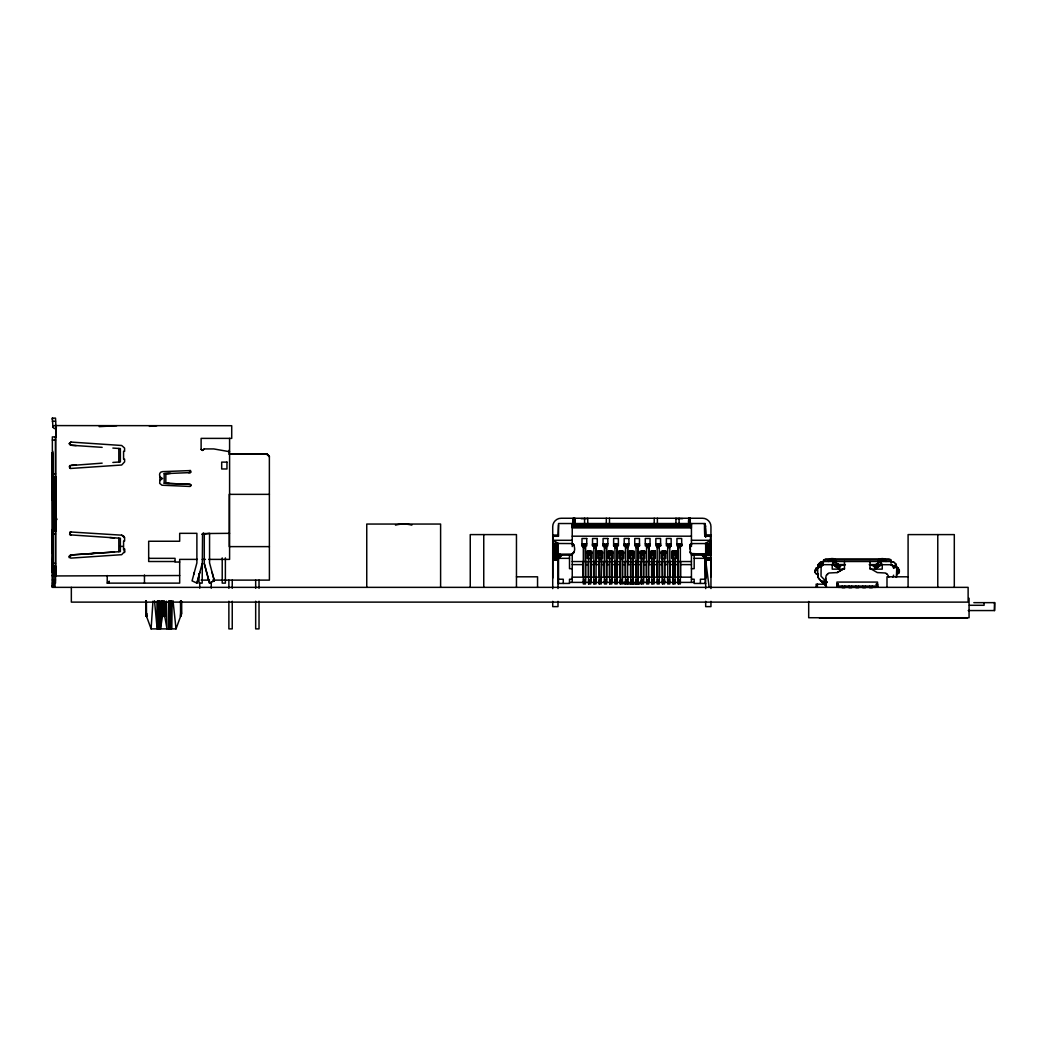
<?xml version="1.0" encoding="UTF-8"?>
<svg xmlns="http://www.w3.org/2000/svg" width="1047" height="1047" viewBox="0 0 1047 1047"><rect width="100%" height="100%" fill="white"/><g stroke="black" fill="none" stroke-linecap="round" stroke-linejoin="round"><path stroke-width="1.5" d="M52.35 584.972L52.35 587.354L968.122 587.354L968.122 602.117L71.34 602.117L71.34 587.354M52.35 419.52L52.35 418.119L55.517 418.119L56.054 428.89M159.955 601.161L160.492 628.881L162.625 615.23L162.638 601.214M162.952 601.632L162.324 616.447L164.772 616.212L165.557 602.247M145.808 614.314L145.782 601.148L145.769 614.209L146.58 616.447L146.567 613.32L146.58 616.447L145.808 614.34L145.742 601.148L145.769 614.209L151.095 628.881L176.027 628.881L181.353 614.236L181.367 601.174L180.542 616.447L180.542 600.782M552.724 578.088L552.724 560.446M705.678 537.268C706.424 527.583 703.571 512.729 704.775 536.182M705.678 578.088L705.678 558.208L710.952 558.208M710.533 555.473L710.429 540.291L691.439 540.291M710.952 576.818L710.952 559.386M164.052 601.554L164.039 614.406L164.798 616.447L162.599 615.243L162.455 601.214M181.353 614.236L181.367 601.148L181.38 614.17L181.327 602.13L180.621 616.212M145.769 602.09L145.926 614.681M162.782 601.632L162.939 614.576L163.28 601.475M181.301 614.406L181.144 602.13L181.314 614.314M573.965 523.526L574.41 518.252L575.366 523.526M164.706 601.384L164.628 615.623L167.01 628.881L166.381 601.161M180.895 615.518L180.686 601.03M53.253 499.995L52.35 499.995L52.795 451.336M181.262 602.274L181.17 614.72L181.17 602.274M163.594 601.436L163.489 614.144L162.35 616.212L164.693 615.819L162.468 615.649M599.146 554.413L601.253 554.413L601.502 561.545L601.253 580.601L599.146 580.601M609.694 580.601L611.801 580.601L612.05 561.545L611.801 554.413L609.694 554.413M622.35 551.167L622.35 580.601L620.243 580.601M641.34 580.601L643.46 580.601L643.46 551.167M666.389 543.773L667.698 543.773L667.698 580.391M678.129 561.545L678.247 543.773M146.227 615.518L146.07 607.011M146.03 614.969L146.214 600.821M171.891 601.161L171.525 628.881L171.525 601.161M688.625 523.526L689.266 518.252L688.926 523.526L688.782 518.252L688.429 522.204M55.936 436.9L56.054 429.924M145.873 614.51L146.056 602.169M164.235 601.554L164.497 615.23L163.489 614.144L163.397 601.436M574.371 523.526L574.45 518.252L574.476 523.526M690.13 523.526L690.339 518.252M160.492 628.881L161.002 601.161M662.319 560.21L662.424 554.897L664.531 554.897M672.841 561.545L672.972 554.897L675.079 554.897M825.586 584.187L826.004 576.151A6.897 6.897 0 0 1 826.894 574.685M689.266 518.252L689.449 523.526L689.881 518.252L689.711 523.526L689.62 518.252L689.816 523.526L691.439 523.919L572.238 523.919L573.821 523.526L574.057 518.252L573.416 523.526M69.848 465.601L70.018 468.231C71.981 469.174 67.833 467.289 69.848 465.601L102.148 463.154M664.531 580.601L662.424 580.601L662.424 551.167M672.724 577.159L672.972 551.167M585.43 580.391L585.43 547.241L583.323 547.241M593.871 583.781L595.979 583.977L596.109 562.645L595.979 547.241L593.871 547.241M606.527 580.391L606.527 543.773L607.836 543.773M617.076 580.391L617.076 543.773L618.384 543.773M627.624 580.391L627.624 547.241L625.517 547.241M638.173 580.391L638.173 547.241L636.066 547.241M648.734 580.391L648.734 547.241L646.614 547.241M52.35 499.995L52.873 487.051M611.801 551.167L612.05 577.159L611.801 580.117L609.694 580.117M643.578 577.159L643.46 580.117L641.34 580.117M583.323 543.773L583.323 583.977L585.43 583.977L585.548 577.159M596.109 577.159L595.979 580.012L593.871 580.012M603.085 543.773L604.42 543.773L604.42 583.977L606.527 583.977L606.658 577.159M613.634 543.773L614.969 543.773L614.969 583.977L617.076 583.977L617.207 577.159M627.624 583.977L627.755 577.159M638.173 583.977L638.304 577.159M645.292 543.773L646.614 543.773L646.614 583.977L648.734 583.977L648.852 577.159M69.233 557.698L69.298 556.467L71.34 554.923L114.437 552.005M690.209 518.252L689.934 523.526L689.881 518.252M124.619 551.52L121.674 554.688L70.751 558.13L69.259 556.795L70.686 554.962L120.379 551.612L120.379 538.25L70.686 534.899L69.848 534.572L70.018 531.941L121.674 535.174L123.755 536.156M677.998 577.159L678.247 547.241L680.354 547.241M151.095 628.881L152.967 601.161M823.479 560.551L825.586 558.902L888.89 558.902L890.644 559.648L890.997 561.506L894.203 562.475A5.457 5.457 0 0 1 895.813 564.071L896.795 567.304L896.35 577.394M552.724 559.386L557.999 559.438L552.724 559.373L557.999 559.268L558.417 553.876M710.848 554.164L710.952 552.829M896.795 575.169L896.468 577.093M553.248 543.458L572.238 543.563C575.457 545.448 575.693 553.13 571.714 554.112L552.724 554.216M585.679 561.545L585.679 577.159M596.227 561.545L596.227 564.608L598.871 564.608M609.419 564.608L606.776 564.608L606.776 561.545L606.776 577.159M619.968 564.608L617.337 564.608L617.337 561.545L617.337 577.159M627.886 561.545L627.886 564.608L630.516 564.608M638.434 561.545L638.434 577.159M648.983 561.545L648.983 564.608L651.614 564.608M700.404 583.441L700.404 579.227L705.154 579.227L705.678 577.735L705.154 558.339L703.571 556.755L703.571 554.112L690.483 553.483L689.986 544.977L691.439 543.563L710.939 543.563L710.952 541.6M836.815 564.673L845.413 564.686L823.204 564.673L821.136 566.061L821.031 576.19L826.908 582.341M573.376 553.3L573.821 552.005M893.628 575.169L892.855 577.028M553.248 541.247L552.934 554.112M108.836 583.127L109.163 581.124L109.163 583.127M553.248 541.561L552.934 543.563L553.248 540.291L572.238 540.291M689.855 545.67L690.104 544.662A2.264 2.264 0 0 1 690.968 543.799L691.962 543.563L689.855 545.67L690.483 549.806M52.35 575.601L53.384 573.403L56.054 572.369M817.668 567.827C815.273 567.173 813.925 573.808 816.739 574.162M893.575 568.403C895.08 566.427 889.937 563.652 892.45 565.105M52.808 553.025L52.35 572.617L52.808 529.468M705.665 553.313L703.924 555.656M691.714 554.099L691.439 555.146L701.987 555.146L705.154 558.339L694.174 558.339M199.807 572.369L196.915 583.127L192.059 580.849L196.888 562.88L196.888 533.329L179.678 533.329L179.678 541.247L148.674 541.247L148.674 561.506L175.058 561.506M196.915 583.127L202.176 563.548M193.852 574.162L194.336 572.369M818.309 567.919L816.424 567.854L815.155 572.447M52.35 583.127L55.517 583.127L55.583 572.369L56.054 575.536L52.35 575.955L179.678 575.536M893.51 567.683L890.997 563.757M890.997 561.506L823.479 561.506L820.246 562.475A5.444 5.444 0 0 0 818.649 564.071L817.694 566.741L817.72 575.994M52.52 571.44L52.808 570.72M833.072 564.713L839.851 565.537L834.616 561.886L840.715 566.139L838.896 568.717L833.347 564.857L834.616 561.886L833.412 561.506L832.234 564.713L832.234 569.136L843.097 569.136L844.471 568.364L837.142 572.578L829.145 572.997A6.897 6.897 0 0 0 827.693 573.887M55.517 575.955L53.384 573.403L55.164 574.829M162.599 615.243L163.829 614.236M199.009 573.664L199.009 583.127L202.176 583.127L202.555 533.564L229.594 533.329M159.929 480.416L159.668 483.348L161.958 485.219L189.978 486.449L191.051 485.114L190.083 484.342L164.183 483.243L164.183 473.676L190.161 472.59L191.012 471.883L190.475 470.574L162.455 471.634C158.346 471.844 158.764 477.903 162.599 478.466L159.929 480.416L159.929 476.503M557.999 559.268L561.689 555.146L572.238 555.146L572.238 554.033M558.522 524.94L557.999 536.103L552.724 536.103M705.442 525.463L704.356 524.089M585.43 546.626L583.323 546.626M838.032 568.128L838.778 567.055L834.001 565.315M833.347 564.857L836.304 566.898L838.124 564.307M572.107 554.072L573.782 552.345M70.751 468.454L121.674 465.012L124.619 461.845L124.619 459.201L123.572 459.201L123.572 451.296L124.619 451.296L124.567 448.064L121.674 445.485L70.921 442.07L69.233 443.849L70.686 445.211L102.148 447.344M569.503 558.339L558.522 558.339L561.689 555.146M55.687 575.693L53.161 573.677M820.835 567.029L817.668 567.304C820.665 568.259 825.141 564.542 822.34 561.611L823.204 564.673M69.848 556.337L71.34 554.923L70.686 556.022M229.594 451.715L213.771 448.927L204.283 448.927L202.699 450.367L201.116 449.412L201.116 438.379L231.714 438.379L231.714 425.723L55.622 425.592L56.054 436.9L52.35 436.9L52.455 587.354L52.559 452.828M204.283 448.927L202.608 450.432L201.116 449.412M69.233 443.522L70.921 442.07M202.215 534.075L203.628 533.394L204.283 534.389L204.283 563.548L209.518 583.127L214.36 580.849L209.557 562.88L209.557 533.329L202.176 534.389M573.193 553.483L572.552 553.928M55.936 425.723L55.936 428.89L56.054 425.723C58.017 432.018 48.987 426.535 55.517 425.291M870.005 561.506L870.005 569.136L882.241 569.136L882.241 564.673L880.409 561.585L873.735 566.139L875.554 568.717L881.378 564.713L891.507 564.713M69.364 555.892L70.686 554.962M875.554 568.717L881.103 564.857L879.833 561.886L874.598 565.537L881.103 564.857L870.005 564.713L877.451 567.409M96.389 552.855L91.115 553.784M705.154 543.563L710.429 540.291L710.337 554.112M837.142 572.578L843.097 569.136M816.424 567.854L815.142 572.055L815.142 569.948L817.17 569.725M893.313 566.061L896.35 565.066A6.897 6.897 0 0 0 895.473 563.613M188.46 472.668L190.567 472.433M163.083 601.475L163.227 614.249L164.628 615.623L162.455 615.793L164.772 616.212M893.17 565.825L896.35 565.066M190.083 472.59L190.083 470.469M203.118 533.329L203.628 533.394M572.107 543.589C577.708 548.262 568.717 541.705 573.193 544.178M705.678 536.457L705.154 523.526L558.522 523.526L558.522 536.286L553.248 536.286L553.117 554.112M190.397 486.384L191.064 485.219L190.083 484.342L164.183 483.243L169.405 483.452M557.999 556.755L552.724 557.004L557.999 557.266L552.724 558.208L557.999 558.208M890.591 564.726L890.958 564.883M70.921 531.745L69.612 534.363L70.686 534.899M893.615 567.029L896.756 566.741L893.51 566.519L896.795 567.304L893.693 567.827M149.42 426.351L156.801 425.723M71.34 465.248L76.156 464.92M112.867 462.434L120.379 461.923L120.379 448.574L112.867 448.064M169.405 473.466L164.183 473.676L170.792 473.401M678.521 545.474L681.689 545.291M678.521 545.736L681.689 545.566L678.521 545.566M673.247 552.24L676.414 551.73M99.19 426.639L116.714 425.723M826.593 586.359L823.426 583.336L826.279 583.205M552.724 557.514L557.999 557.266M705.678 557.972L710.952 557.75M163.293 614.236L164.078 614.445L163.856 601.554M608.359 551.73L611.527 551.35L608.359 551.167L608.359 558.548L613.11 558.548L613.11 551.167L608.359 551.167M618.908 551.73L622.075 551.35L618.908 551.167L618.908 558.548L623.659 558.548L623.659 551.167L618.908 551.167M629.469 551.73L632.624 551.35L629.469 551.167L629.469 558.548L634.207 558.548L634.207 551.167L629.469 551.167M587.262 551.442L590.429 551.35L587.262 551.167L587.262 558.548L592.013 558.548L592.013 551.167L587.262 551.167M597.811 551.442L600.978 551.35L597.811 551.167L597.811 558.548L602.562 558.548L602.562 551.167L597.811 551.167M641.602 551.389L644.769 551.311L641.602 551.206M652.15 551.389L655.317 551.311L652.15 551.206M662.699 551.389L665.866 551.311L662.699 551.206M644.769 551.612L641.824 552.162L644.769 552.319M655.317 551.612L652.373 552.162L655.317 552.319M665.866 551.612L662.921 552.162L665.866 552.319M836.828 587.354L836.749 584.187L838.346 584.121L838.346 586.084L876.117 586.084L876.575 584.174M162.429 615.819L164.667 615.793M822.275 582.184L826.724 582.158L825.062 580.47M830.022 559.896L823.623 559.923L823.492 562.2M834.825 559.87L879.624 559.87M52.35 421.287L55.517 421.287M52.35 440.067L55.517 440.067M229.214 450.158L229.214 454.162L266.736 454.162L269.367 456.322L269.406 580.117L212.698 580.117M229.214 454.162L266.985 454.189L269.406 456.845M52.35 473.833L55.517 473.833M52.35 477L56.054 477M269.406 494.354L229.214 494.354L229.214 546.626L269.406 546.626M581.085 518.671L587.642 518.671M676.035 518.671L682.592 518.671M572.238 524.39L691.439 524.39M572.238 524.887L691.439 524.887M572.238 525.463L691.439 525.463M572.238 526.052L691.439 526.052M572.238 526.667L691.439 526.667M572.238 527.282L691.439 527.282M572.238 527.871L691.439 527.871M52.35 530.803L56.054 530.803L56.054 512.86M52.35 533.97L55.517 533.97M552.724 535.122L557.999 535.122M705.678 535.122L710.952 535.122M705.678 535.527L710.952 535.527M552.724 535.698L557.999 535.698M705.678 535.776L710.952 535.776M552.724 535.933L557.999 535.933M705.678 535.985L710.952 535.985M572.238 536.182L691.439 536.182M705.154 536.286L710.429 536.286L710.56 554.112M581.988 543.773L586.739 543.773M592.537 543.773L597.287 543.773M624.195 543.773L625.517 543.773L625.517 583.977M628.933 543.773L627.624 543.773L627.755 561.545M634.744 543.773L636.066 543.773L636.066 583.977M639.481 543.773L638.173 543.773L638.304 561.545M650.043 543.773L648.734 543.773L648.852 561.545M655.841 543.773L657.176 543.773L657.176 583.977L659.257 583.977L659.257 543.773L660.592 543.773M671.14 543.773L669.805 543.773L669.805 583.977L667.698 583.977L667.567 577.159M676.938 543.773L681.689 543.773M593.871 543.969L595.979 543.969M657.176 543.969L659.257 543.969M678.247 543.969L680.354 543.969M583.323 544.244L585.43 544.244M593.871 544.204L595.979 544.204M604.42 544.204L606.527 544.204M614.969 544.204L617.076 544.204M625.517 544.204L627.624 544.204M636.066 544.204L638.173 544.204M646.614 544.204L648.734 544.204M667.698 544.204L669.805 544.204M678.247 544.204L680.354 544.204M585.155 544.414L581.988 544.414L585.155 544.636M592.537 544.414L595.704 544.414M678.521 544.414L681.689 544.414M592.537 544.702L595.704 544.702M592.537 544.872L595.704 544.872M603.085 544.872L606.252 544.872M613.634 544.872L616.801 544.872M624.195 544.872L627.349 544.872M636.327 544.872L639.481 544.872M646.876 544.872L650.043 544.872M657.424 544.872L660.592 544.872M667.973 544.872L671.14 544.872M592.537 545.173L595.704 545.173M603.085 545.173L606.252 545.173M613.634 545.173L616.801 545.173M624.195 545.173L627.349 545.173M636.327 545.173L639.481 545.173M646.876 545.173L650.043 545.173M657.424 545.173L660.592 545.173M667.973 545.173L671.14 545.173M581.988 545.566L585.155 545.566M592.537 545.566L595.704 545.867M606.252 545.566L603.085 545.566L606.252 545.788M616.801 545.566L613.634 545.566L616.801 545.788M627.349 545.566L624.195 545.566L627.349 545.788M636.327 545.566L639.481 545.566M646.876 545.566L650.043 545.566M657.424 545.566L660.592 545.566M667.973 545.566L671.14 545.566M681.689 545.893L676.938 545.893L676.938 538.498L681.689 538.498L681.689 545.893L678.521 545.84M120.012 546.416L123.271 546.416M593.871 546.521L595.979 546.521M604.42 546.521L606.527 546.521M614.969 546.521L617.076 546.521M625.517 546.521L627.624 546.521M636.066 546.521L638.173 546.521M646.614 546.521L648.734 546.521M667.698 546.521L669.805 546.521M678.247 546.521L680.354 546.521M604.42 547.241L606.527 547.241L606.658 562.645M614.969 547.241L617.076 547.241L617.207 562.645M657.176 547.241L659.257 547.241M667.698 547.241L669.805 547.241M583.323 547.62L585.43 547.62L585.548 561.545M593.871 547.62L595.979 547.62L596.109 561.545M604.42 547.62L606.527 547.62M614.969 547.62L617.076 547.62M625.517 547.62L627.624 547.62M636.066 547.62L638.173 547.62M646.614 547.62L648.734 547.62M657.176 547.62L659.257 547.62M667.698 547.62L669.805 547.62M678.247 547.62L680.354 547.62M123.572 548.89L124.619 548.89L124.619 552.58M124.619 549.937L123.572 549.937L123.572 540.972L124.619 540.972L124.567 537.739L123.088 535.842M671.664 552.319L676.414 552.319M587.262 552.646L592.013 552.646L587.262 552.279M597.811 552.646L602.562 552.646L597.811 552.279M608.359 552.646L613.11 552.646L608.359 552.279M618.908 552.646L623.659 552.646L618.908 552.07M629.469 552.646L634.207 552.646L629.469 552.07M640.018 552.646L644.769 552.646L640.018 552.279M650.567 552.646L655.317 552.646L650.567 552.279M661.115 552.646L665.866 552.646L661.115 552.279M671.664 552.646L676.414 552.646M587.262 553.274L592.013 553.274M597.811 553.274L602.562 553.274M608.359 553.274L613.11 553.274M618.908 553.274L623.659 553.274M629.469 553.274L634.207 553.274M640.018 553.274L644.769 553.274M650.567 553.274L655.317 553.274M661.115 553.274L665.866 553.274M671.664 553.274L676.414 553.274M710.952 554.112L691.962 554.112L689.855 552.005M552.724 554.413L557.999 554.413M588.597 554.413L590.704 554.413L590.953 577.159L590.704 580.601L588.597 580.601M620.243 554.413L622.35 554.413M630.791 554.413L632.898 554.413L633.16 577.159L632.898 580.601L630.791 580.601M641.34 554.413L643.46 554.413M651.888 554.413L654.009 554.413L654.257 577.159L654.009 580.601L651.888 580.601M662.424 554.413L664.531 554.413M672.972 554.413L675.079 554.413M705.678 554.413L710.952 554.413M552.724 554.557L557.999 554.557M705.678 554.557L710.952 554.557M552.724 554.871L557.999 554.871M588.597 554.897L590.704 554.897L590.835 577.159L590.704 580.117L588.597 580.117M599.146 554.897L601.253 554.897L601.384 561.545M609.694 554.897L611.801 554.897M620.243 554.897L622.35 554.897L622.481 561.545L691.439 561.545M630.791 554.897L632.898 554.897L633.029 577.159L632.898 580.117L630.791 580.117M641.34 554.897L643.46 554.897L643.578 561.545M651.888 554.897L654.009 554.897L654.126 577.159L654.009 580.117L651.888 580.117M552.724 555.276L557.999 555.276M705.678 555.276L710.952 555.276M552.724 555.512L557.999 555.97M705.678 555.512L710.952 555.512M552.724 556.481L557.999 556.481M148.674 558.339L175.058 558.339L175.058 562.03L179.678 562.03M552.724 558.614L557.999 558.614M552.724 558.928L557.999 559.072M705.678 558.928L710.952 559.072M197.386 559.386L179.678 559.386L179.678 583.127L107.239 583.127M202.176 559.386L205.448 559.386M208.667 559.386L229.594 559.386L229.594 438.379M705.678 559.451L710.952 559.451M552.724 559.765L557.999 559.765M705.678 559.622L710.952 559.622M705.678 559.857L710.952 559.857M552.724 560.027L557.999 560.027M828.478 560.655L835.859 560.655M878.59 560.655L885.971 560.655M572.238 561.545L619.968 561.545L619.968 577.159L572.238 577.159M52.35 563.299L55.517 563.299M572.238 564.608L583.048 564.608M585.679 564.608L588.322 564.608M590.953 564.608L593.597 564.608M601.502 564.608L604.145 564.608M612.05 564.608L614.694 564.608M622.612 564.608L625.242 564.608M633.16 564.608L635.791 564.608M638.434 564.608L641.065 564.608M643.709 564.608L646.339 564.608M654.257 564.608L656.901 564.608M659.531 564.608L662.175 564.608M664.806 564.608L667.449 564.608L667.449 561.545M670.08 564.608L672.724 564.608M675.354 564.608L677.998 564.608M680.629 564.608L691.439 564.608M869.206 564.686L875.789 564.686M52.35 566.466L56.054 566.466M896.795 567.827L898.313 567.984L899.334 572.055L897.305 572.055M572.238 568.678L569.503 568.678L569.503 555.146M691.439 568.678L694.174 568.678L694.174 555.146M897.305 569.948L899.334 569.948L899.334 572.055L898.025 567.854L899.059 573.219L896.795 574.162M816.424 574.122L818.453 574.122M516.459 576.805L537.556 576.805L537.556 587.354M908.089 576.805L886.992 576.805L886.992 587.354M691.439 577.159L622.481 577.159L622.35 580.117L620.243 580.117M558.522 579.227L563.273 579.227L563.273 583.441M572.238 579.227L569.503 579.227L569.503 583.441L557.999 583.441M691.439 579.227L694.174 579.227L694.174 583.441L705.678 583.441M52.35 579.959L55.517 579.959M583.323 580.012L585.43 580.012M604.42 580.012L606.527 580.012M614.969 580.012L617.076 580.012M625.517 580.012L627.624 580.012M636.066 580.012L638.173 580.012M646.614 580.012L648.734 580.012M657.176 580.012L659.257 580.012M667.698 580.012L669.805 580.012M680.354 580.012L678.247 580.012L677.998 561.545M201.181 580.117L209.465 580.117M599.146 580.117L601.253 580.117L601.502 561.545M664.531 580.117L662.424 580.117L662.175 561.545M675.079 580.117L672.972 580.117L672.724 561.545M593.871 580.391L595.979 580.391M678.129 577.159L678.247 580.391L680.354 580.391M675.079 580.601L672.972 580.601L672.841 577.159M593.871 581.085L595.979 581.085M678.247 581.085L680.354 581.085M588.597 581.255L590.704 581.255M599.146 581.255L601.253 581.255M609.694 581.255L611.801 581.255M620.243 581.255L622.35 581.255M630.791 581.255L632.898 581.255M641.34 581.255L643.46 581.255M651.888 581.255L654.009 581.255M662.424 581.255L664.531 581.255M672.972 581.255L675.079 581.255M583.323 581.739L585.43 581.739M588.597 581.739L590.704 581.739M593.871 581.752L595.979 581.739M599.146 581.739L601.253 581.739M604.42 581.739L606.527 581.739M609.694 581.739L611.801 581.739M614.969 581.739L617.076 581.739M620.243 581.739L622.35 581.739M625.517 581.739L627.624 581.739M630.791 581.739L632.898 581.739M636.066 581.739L638.173 581.739M641.34 581.739L643.46 581.739M646.614 581.739L648.734 581.739M651.888 581.739L654.009 581.739M657.176 581.752L659.257 581.739M662.424 581.739L664.531 581.739M667.698 581.739L669.805 581.739M672.972 581.739L675.079 581.739M678.247 581.752L680.354 581.739M583.323 581.87L585.43 581.87M588.597 581.883L590.704 581.87M593.871 581.87L595.979 581.87M599.146 581.883L601.253 581.87M604.42 581.87L606.527 581.87M609.694 581.883L611.801 581.87M614.969 581.87L617.076 581.87M620.243 581.883L622.35 581.87M625.517 581.87L627.624 581.87M630.791 581.883L632.898 581.87M636.066 581.87L638.173 581.87M641.34 581.883L643.46 581.87M646.614 581.87L648.734 581.87M651.888 581.883L654.009 581.87M657.176 581.87L659.257 581.87M662.424 581.883L664.531 581.87M667.698 581.87L669.805 581.87M672.972 581.883L675.079 581.87M678.247 581.87L680.354 581.87M822.039 581.949L826.515 581.949M569.503 582.394L694.174 582.394M588.597 583.781L590.704 583.977L590.704 580.457M599.146 583.781L601.253 583.977L601.253 580.457M609.694 583.781L611.801 583.977L611.801 580.457M620.243 583.781L622.35 583.977L622.35 580.457M641.34 583.781L643.46 583.977L643.46 580.457M651.888 583.781L654.009 583.977L654.009 580.457M662.424 583.781L664.531 583.977L664.531 551.167M672.972 583.781L675.079 583.977L675.079 551.167M678.247 583.781L680.354 583.977L680.354 543.773M825.821 584.187L816.11 584.187L816.241 587.354M876.117 584.121L877.7 584.187L877.7 587.354M973.841 602.653L994.624 602.653L994.624 610.558L968.213 610.558M993.969 602.653L994.637 602.653L994.401 610.558M969.391 605.284L984.088 605.284L984.088 602.653M819.5 618.227L967.206 618.227M838.634 564.686L844.471 564.713M673.247 551.167L676.414 551.18L676.414 558.548L671.664 558.548L671.664 551.167L676.414 551.167L673.273 551.245L674.216 551.52M886.024 559.896L890.827 559.923L890.958 562.2M826.659 582.093L822.183 582.093L821.175 581.085L825.651 581.085L826.646 582.067L825.324 580.745M585.155 544.728L581.988 544.702L585.155 544.872M657.424 545.84L660.592 545.893L660.592 538.498L655.841 538.498L655.841 545.893L660.592 545.893L657.424 545.67M667.973 545.84L671.14 545.893L671.14 538.498L666.389 538.498L666.389 545.893L671.14 545.893L667.973 545.67M646.876 545.84L650.043 545.893L650.043 538.498L645.292 538.498L645.292 545.893L650.043 545.893L646.876 545.67M624.195 545.827L627.349 545.867M636.327 545.84L639.481 545.893L639.481 538.498L634.744 538.498L634.744 545.893L639.481 545.893L636.327 545.67M613.634 545.827L616.801 545.867M603.085 545.827L606.252 545.867M581.988 545.827L585.155 545.867M826.724 582.158L822.117 582.027M823.426 583.336L826.463 583.388M823.138 583.048L826.175 583.1M838.346 584.187L836.919 584.121M710.952 541.273L710.743 543.563M681.689 544.963L678.521 544.519M109.87 537.556L114.437 537.844M71.34 445.263L76.156 445.59M70.542 534.873L71.34 534.938M52.415 575.235L55.936 575.536M267.509 454.293L266.736 454.162L269.367 456.322M818.636 564.071A6.897 6.897 0 0 0 818.1 565.066L821.28 565.825M70.686 445.211L70.398 445.171M818.1 565.066L821.136 566.061M705.259 525.293L705.678 526.366M870.005 568.364L877.307 572.578L885.304 572.997A6.897 6.897 0 0 1 886.757 573.887M558.522 543.563L553.248 540.291L553.34 554.112M818.152 573.992L817.419 573.219M836.304 566.898L838.896 568.717M821.241 561.925A6.897 6.897 0 0 0 819.788 562.815L822.235 564.961M121.674 535.174L124.567 537.739M820.874 580.784L818.348 577.892L817.668 575.169M825.73 585.639L818.793 578.611L817.759 576.269M701.987 555.146L703.571 556.755M819.788 562.815L822 565.105M56.996 519.534L56.054 517.27M876.326 564.307L878.145 566.898M875.384 566.663L876.418 568.128M52.952 427.281L52.35 418.119M573.468 544.492L573.782 545.317M52.808 476.699L52.35 452.828L52.795 587.354M146.58 616.447L146.187 615.348M212.083 572.369L214.36 580.849M204.283 563.548L209.518 583.127M553.143 555.473L552.724 552.829M888.759 577.237L888.445 576.151A6.897 6.897 0 0 0 887.895 575.156A5.457 5.457 0 0 0 886.286 573.547M705.678 560.446L709.133 587.197M173.017 600.756L176.027 628.881M154.511 600.756L157.155 628.881L157.155 601.161M705.678 558.614L705.285 554.059L705.456 558.444M162.115 613.32L162.324 616.447L162.324 601.737M161.618 600.782L162.324 616.447M52.9 543.21L52.35 529.468L52.52 553.758M52.9 467.551L52.35 452.828L52.52 499.995M55.936 572.369L56.054 575.536L55.936 566.466L56.014 570.89M52.52 475.966L52.86 487.182M574.895 518.252L575.052 523.526M180.725 600.873L181.026 615.113M689.227 523.526L689.384 518.252M688.795 518.252L688.9 523.526M573.468 518.252L573.547 523.526L573.638 518.252M573.887 518.252L573.926 523.526M181.079 600.742L181.066 615.008M146.41 602.247L146.501 616.212M163.751 601.462L163.803 614.209M56.054 530.803L55.936 477L55.936 530.803M164.431 601.161L164.458 615.113M969.064 598.217L969.064 617.73L808.69 617.73L808.69 601.475M954.301 587.354L954.301 534.598L908.089 534.598L908.089 587.354M937.772 534.598L937.772 587.354M885.971 561.506C887.293 557.606 877.268 557.606 878.59 561.506M877.53 587.354L877.53 582.08L836.919 582.08L836.919 587.354M876.117 587.354L838.346 587.354M872.256 586.084L872.256 587.668L869.625 587.668L869.625 586.084M865.398 586.084L865.398 587.668L862.767 587.668L862.767 586.084M858.54 586.084L858.54 587.668L855.909 587.668L855.909 586.084M851.682 586.084L851.682 587.668L849.052 587.668L849.052 586.084M844.824 586.084L844.824 587.668L842.194 587.668L842.194 586.084M844.471 561.506L844.471 569.136M835.859 561.506C836.919 557.514 827.392 557.541 828.478 561.506M825.586 578.389L825.73 587.354M817.38 584.187L817.38 587.354M710.952 588.532L710.952 526.68C711.096 522.178 707.026 518.108 702.511 518.252L561.166 518.252C556.651 518.108 552.58 522.178 552.724 526.68L552.724 588.636M710.952 601.358L710.952 606.619L705.678 606.632L705.678 601.358M710.062 543.563L710.062 554.112M709.774 543.563L709.774 554.112M709.421 543.563L709.421 554.112M709.028 543.563L709.028 554.112M708.61 543.563L708.61 554.112M708.165 543.563L708.165 554.112M707.707 543.563L707.707 554.112M707.222 543.563L707.222 554.112M706.712 543.563L706.712 554.112M706.202 543.563L706.202 554.112M705.678 543.563L705.678 588.636M705.154 553.902L705.154 583.441M691.439 523.526L691.439 546.56M691.439 553.614L691.439 582.394M690.104 518.252L690.104 523.526M680.629 561.545L680.629 577.159M679.097 518.252L679.097 523.526M678.247 580.365L678.247 583.977M675.93 518.252L675.93 523.526M675.354 561.545L675.354 577.159M672.972 580.457L672.972 583.977M670.08 561.545L670.08 577.159M664.806 561.545L664.806 577.159M662.424 580.457L662.424 583.977M659.531 561.545L659.531 577.159M657.385 518.252L657.385 523.526M656.901 561.545L656.901 577.159M654.218 518.252L654.218 523.526M654.009 551.167L654.009 554.439M651.888 551.167L651.888 583.977M651.614 561.545L651.614 577.159M646.339 561.545L646.339 577.159M643.709 561.545L643.709 577.159M641.34 551.167L641.34 583.977M641.065 561.545L641.065 577.159M639.756 582.394L639.756 583.977L623.933 583.977L623.933 582.394M635.791 561.545L635.791 577.159M632.898 551.167L632.898 554.439M632.898 580.457L632.898 583.977M630.791 551.167L630.791 583.977M630.516 561.545L630.516 577.159M625.242 561.545L625.242 577.159M622.612 561.545L622.612 577.159M620.243 551.167L620.243 583.977M614.694 561.545L614.694 577.159M611.932 561.545L611.932 577.159M609.694 551.167L609.694 583.977M609.485 518.252L609.485 523.526M609.419 561.545L609.419 577.159M606.318 518.252L606.318 523.526M604.145 561.545L604.145 577.159M601.253 551.167L601.253 554.897M599.146 551.167L599.146 583.977M598.871 561.545L598.871 577.159M595.979 543.773L595.979 547.62M593.871 543.773L593.871 583.977M593.597 561.545L593.597 577.159M590.704 551.167L590.704 554.897M588.597 551.167L588.597 583.977M588.322 561.545L588.322 577.159M587.747 518.252L587.747 523.526M585.43 543.773L585.43 547.62M584.579 518.252L584.579 523.526M583.048 561.545L583.048 577.159M573.167 518.252L573.167 523.526M572.238 523.526L572.238 546.56M572.238 553.614L572.238 582.394M560.106 554.112L560.106 556.755M558.522 553.902L558.522 583.441M557.999 543.563L557.999 588.532M557.999 601.358L557.999 606.619L552.724 606.632L552.724 601.358M557.475 543.563L557.475 554.112M556.965 543.563L556.965 554.112M556.454 543.563L556.454 554.112M555.97 543.563L555.97 554.112M555.512 543.563L555.512 554.112M555.067 543.563L555.067 554.112M554.635 543.563L554.635 554.112M554.256 543.563L554.256 554.112M553.902 543.563L553.902 554.112M553.601 543.563L553.601 554.112M516.459 587.354L516.459 534.598L470.247 534.598L470.247 587.354M483.753 534.598L483.753 587.354M440.604 587.354L440.604 524.05L366.751 524.05L366.751 587.354M259.028 580.117L259.028 588.244M259.028 601.24L259.028 628.881L255.677 628.881L255.677 601.24M255.677 580.117L255.677 588.244M232.238 580.117L232.238 588.244M232.238 601.24L232.238 628.881L228.874 628.881L228.874 601.24M228.874 580.117L228.874 588.244M225.38 557.907L225.38 583.127L222.213 583.127L222.213 557.907M211.258 581.726L211.258 588.165M199.741 583.009L199.741 588.165M171.067 601.161L171.067 628.881M170.635 601.161L170.635 628.881M170.242 601.161L170.242 628.881M169.876 601.161L169.876 628.881M169.522 601.161L169.522 628.881M169.221 601.161L169.221 628.881M168.947 601.161L168.947 628.881M168.698 601.161L168.698 628.881M165.832 473.624L165.832 483.308M161.029 477.537L161.029 479.382M159.772 601.161L159.772 628.881M159.563 601.161L159.563 628.881M159.327 601.161L159.327 628.881M159.039 601.161L159.039 628.881M158.712 601.161L158.712 628.881M158.385 601.161L158.385 628.881M158.005 601.161L158.005 628.881M157.574 601.161L157.574 628.881M145.978 600.756L145.978 614.825M144.46 574.973L144.46 583.127M118.821 448.469L118.821 462.028M118.821 538.145L118.821 551.717M107.213 575.536L107.213 583.127M55.622 436.9L55.622 477M55.622 530.803L55.622 566.466M55.517 436.9L55.517 477M55.517 530.803L55.517 566.466M55.033 477.144L55.033 530.633M55.033 566.283L55.033 572.761M55.033 576.007L55.033 587.354M54.248 477.144L54.248 530.633M54.248 566.283L54.248 576.007M54.248 582.485L54.248 587.354M53.999 477.144L53.999 530.633M53.999 566.283L53.999 576.007M53.999 582.485L53.999 587.354M53.528 477.144L53.528 530.633M53.528 566.283L53.528 576.007M53.528 582.485L53.528 587.354M53.318 477.144L53.318 530.633M53.318 566.283L53.318 576.007M53.318 582.485L53.318 587.354M52.965 477.144L52.965 530.633M52.965 566.283L52.965 576.007M52.965 582.485L52.965 587.354M893.209 561.925A6.897 6.897 0 0 1 894.203 562.475M826.554 575.156A5.457 5.457 0 0 1 828.164 573.547M395.478 525.123A31.646 31.646 0 0 1 411.864 525.123M879.205 559.373L885.356 559.373L879.205 559.373M877.242 564.699L870.005 564.713L877.242 564.686M226.963 462.12L221.689 462.12L221.689 468.977L226.963 468.977L226.963 462.12M586.739 538.498L581.988 538.498L581.988 545.893L586.739 545.893L586.739 538.498M597.287 538.498L592.537 538.498L592.537 545.893L597.287 545.893L597.287 538.498M607.836 538.498L603.085 538.498L603.085 545.893L607.836 545.893L607.836 538.498M618.384 538.498L613.634 538.498L613.634 545.893L618.384 545.893L618.384 538.498M628.933 538.498L624.195 538.498L624.195 545.893L628.933 545.893L628.933 538.498M644.769 551.167L640.018 551.167L640.018 558.548L644.769 558.548L644.769 551.167M655.317 551.167L650.567 551.167L650.567 558.548L655.317 558.548L655.317 551.167M665.866 551.167L661.115 551.167L661.115 558.548L665.866 558.548L665.866 551.167"/></g></svg>
